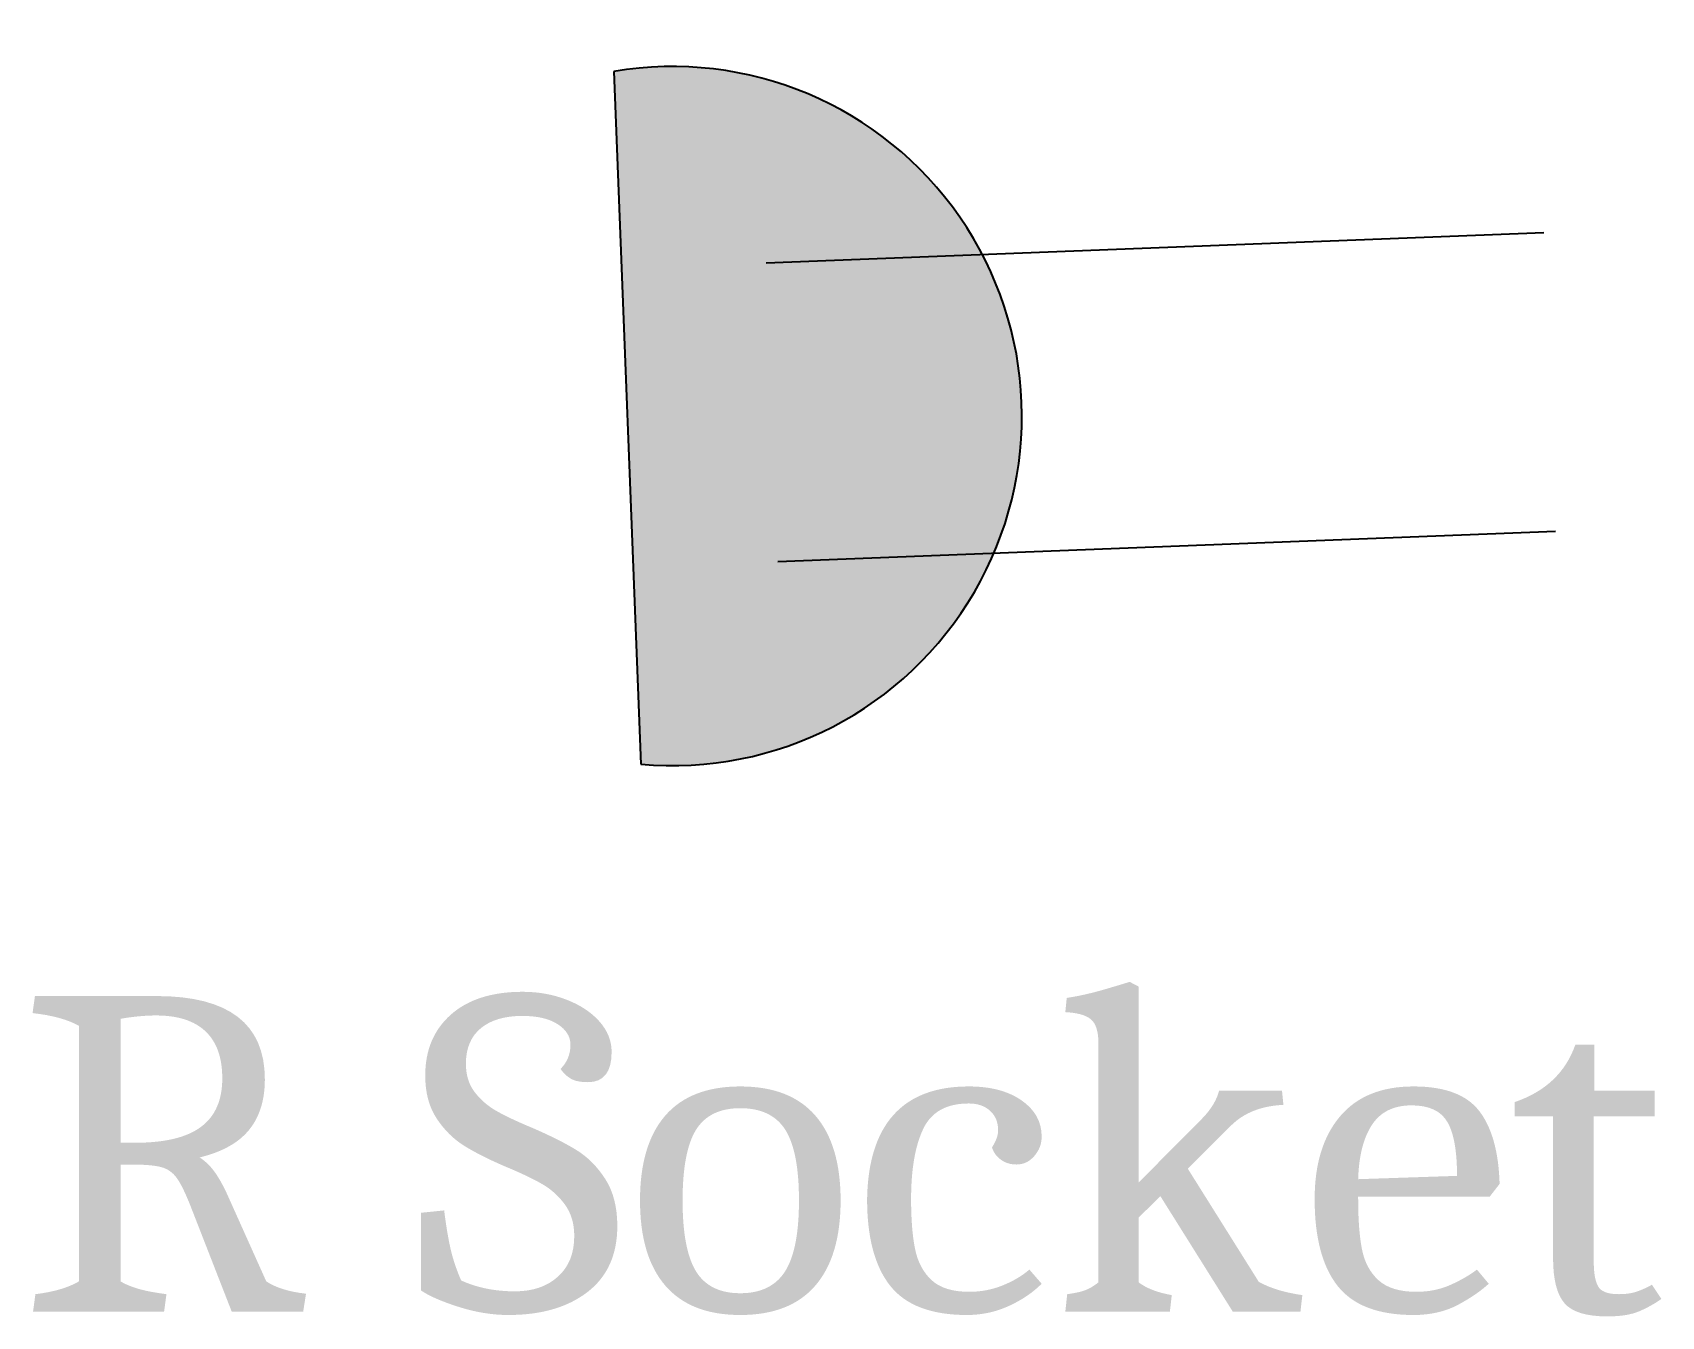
# Model space of a CAD drawing. Header units: inches. Extents: x 87.8 to 159.1, y 52.2 to 108.3.
import ezdxf

# ---------------------------------------------------------------- set-up
doc = ezdxf.new("R2010")
doc.units = ezdxf.units.IN
doc.header["$MEASUREMENT"] = 0
doc.layers.add('Electrical Loads and  Legend Sheet', color=6, linetype='Continuous', lineweight=25)
doc.styles.get("Standard").update_dxf_attribs({"font": 'Cambria.ttf'})

# ---------------------------------------------------------------- blocks, each defined once
blk = doc.blocks.new('10')
at = {"layer": 'Electrical Loads and  Legend Sheet'}
blk.add_hatch(color=256, dxfattribs=at).paths.add_polyline_path([(27132.131, -3831.376), (27132.131, -3823.376, 1.138442)])
for p, q in [((27132.131, -3831.376), (27132.131, -3823.376)), ((27130.46, -3825.651), (27121.477, -3825.651)), ((27130.46, -3829.102), (27121.477, -3829.102))]:
    blk.add_line(p, q, dxfattribs=at)
blk.add_arc((27131.611, -3827.376), 4.034, 82.5917, 277.4083, dxfattribs=at)

msp = doc.modelspace()

# ---------------------------------------------------------------- block references
at = {"layer": 'Electrical Loads and  Legend Sheet', "xscale": 3.790200129458261, "yscale": 3.79020012944792, "zscale": 3.790200129454245, "rotation": 182.2332323120787}
msp.add_blockref('10', (103437.251, -10396.761), dxfattribs=at)

# ---------------------------------------------------------------- texts
at = {"color": 6}
msp.add_text('R Socket', height=13.8067, dxfattribs=at).set_placement((87.219, 52.384))

doc.saveas('drawing.dxf')
